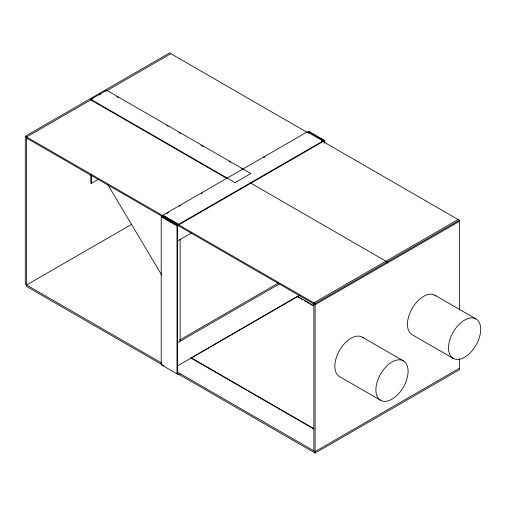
<?xml version="1.0" encoding="UTF-8"?>
<svg xmlns="http://www.w3.org/2000/svg" width="506" height="506" viewBox="0 0 506 506"><rect width="100%" height="100%" fill="white"/><g stroke="black" fill="none" stroke-linecap="round" stroke-linejoin="round"><path stroke-width="0.76" d="M161.952 363.156L25.3 284.258L25.3 136.253L169.573 52.959L306.908 132.249M90.808 99.347L106.595 90.232L250.868 173.533L235.081 182.641L90.808 99.347L90.808 99.891L226.878 178.454M92.889 98.689L26.565 136.987L26.565 286.447L164.001 365.794M99.378 94.945L100.745 94.16M105.507 91.409L170.838 53.687M90.808 174.652L90.808 183.008L91.441 183.374L98.676 179.194M26.565 284.992L131.864 224.196M162.945 215.727L162.945 215.176L307.224 131.883L323.005 140.997L323.005 141.541L178.732 224.841L178.732 224.291L323.005 140.997M161.212 216.726L161.686 216.454L177.467 225.568L177.467 373.573L176.992 373.845L176.992 225.84L161.212 216.726L161.212 364.731L178.732 374.845L180.098 374.06M166.366 213.753L168.416 212.564M179.358 206.252L180.724 205.461M201.236 193.615L202.602 192.83M263.462 157.695L264.828 156.904M308.483 133.274L308.483 131.699L308.957 131.427L324.744 140.541L324.744 142.901M176.992 225.84L177.467 225.568M308.483 131.699L324.27 140.813L324.744 140.541M177.467 241.058L191.249 233.108M179.573 340.095L278.426 283.018M177.467 342.771L279.451 283.885M161.212 364.731L161.686 364.459M313.853 428.98L191.047 358.077L297.433 296.288L313.809 305.744M177.574 365.857L202.185 351.645M202.64 351.385L208.339 348.09M208.776 347.843L211.761 346.117M212.185 345.87L214.493 344.542M214.911 344.295L224.069 339.014M224.462 338.786L238.098 330.911M238.427 330.722L270.565 312.17M270.836 312.012L287.206 302.563M287.661 302.297L293.341 299.014M293.815 298.749L296.75 297.047M297.231 296.769L299.969 295.194M458.126 219.553L313.853 302.847L313.853 450.852M25.3 136.253L315.111 303.581L459.391 220.281L459.391 310.026M459.391 221.375L315.111 304.675L26.565 138.081M459.391 368.286L315.111 451.586L177.676 372.233M176.758 373.162L315.111 453.041L459.391 369.747L459.391 358.836M321.266 140.535L459.391 220.281M116.848 96.703L118.214 97.494M166.765 125.52L168.131 126.31M179.073 132.623L180.44 133.413M200.952 145.26L203.007 146.443M228.99 161.446L230.356 162.236M241.299 168.549L242.665 169.339M250.495 182.976L387.254 261.931L387.254 263.025M434.945 295.251L475.982 318.944A22.77 13.143 -60 0 1 468.765 354.219A22.77 13.143 -60 0 1 449.05 342.834A22.77 13.143 -60 0 1 475.982 318.944M453.212 358.387L412.175 334.694A22.77 13.143 -60 0 1 412.782 307.376A22.77 13.143 -60 0 1 436.071 296.048M162.945 215.176L178.732 224.291M298.116 297.047L300.166 298.23M301.532 299.021L302.892 299.805M304.258 300.596L306.307 301.772M307.667 302.563L309.033 303.353M310.399 304.138L312.442 305.32M362.334 337.173L403.371 360.867A22.77 13.143 -60 0 1 396.154 396.141A22.77 13.143 -60 0 1 376.439 384.756A22.77 13.143 -60 0 1 403.371 360.867M380.601 400.309L339.564 376.609A22.77 13.143 -60 0 1 340.171 349.298A22.77 13.143 -60 0 1 363.46 337.97M191.047 357.717L313.853 428.62M107.588 184.254L161.724 275.093M324.27 140.813L324.27 143.173M315.111 303.581L315.111 453.041M307.224 131.883L307.224 132.427M297.433 296.288L297.433 296.655M180.149 239.509L180.149 341.221M178.732 374.301L178.732 374.845M172.103 221.008L172.103 222.551M170.838 220.281L170.838 222.596M169.573 219.553L169.573 221.097M162.945 365.187L162.945 365.737M106.595 90.232L106.595 90.783M91.441 175.019L91.441 183.374"/></g></svg>
